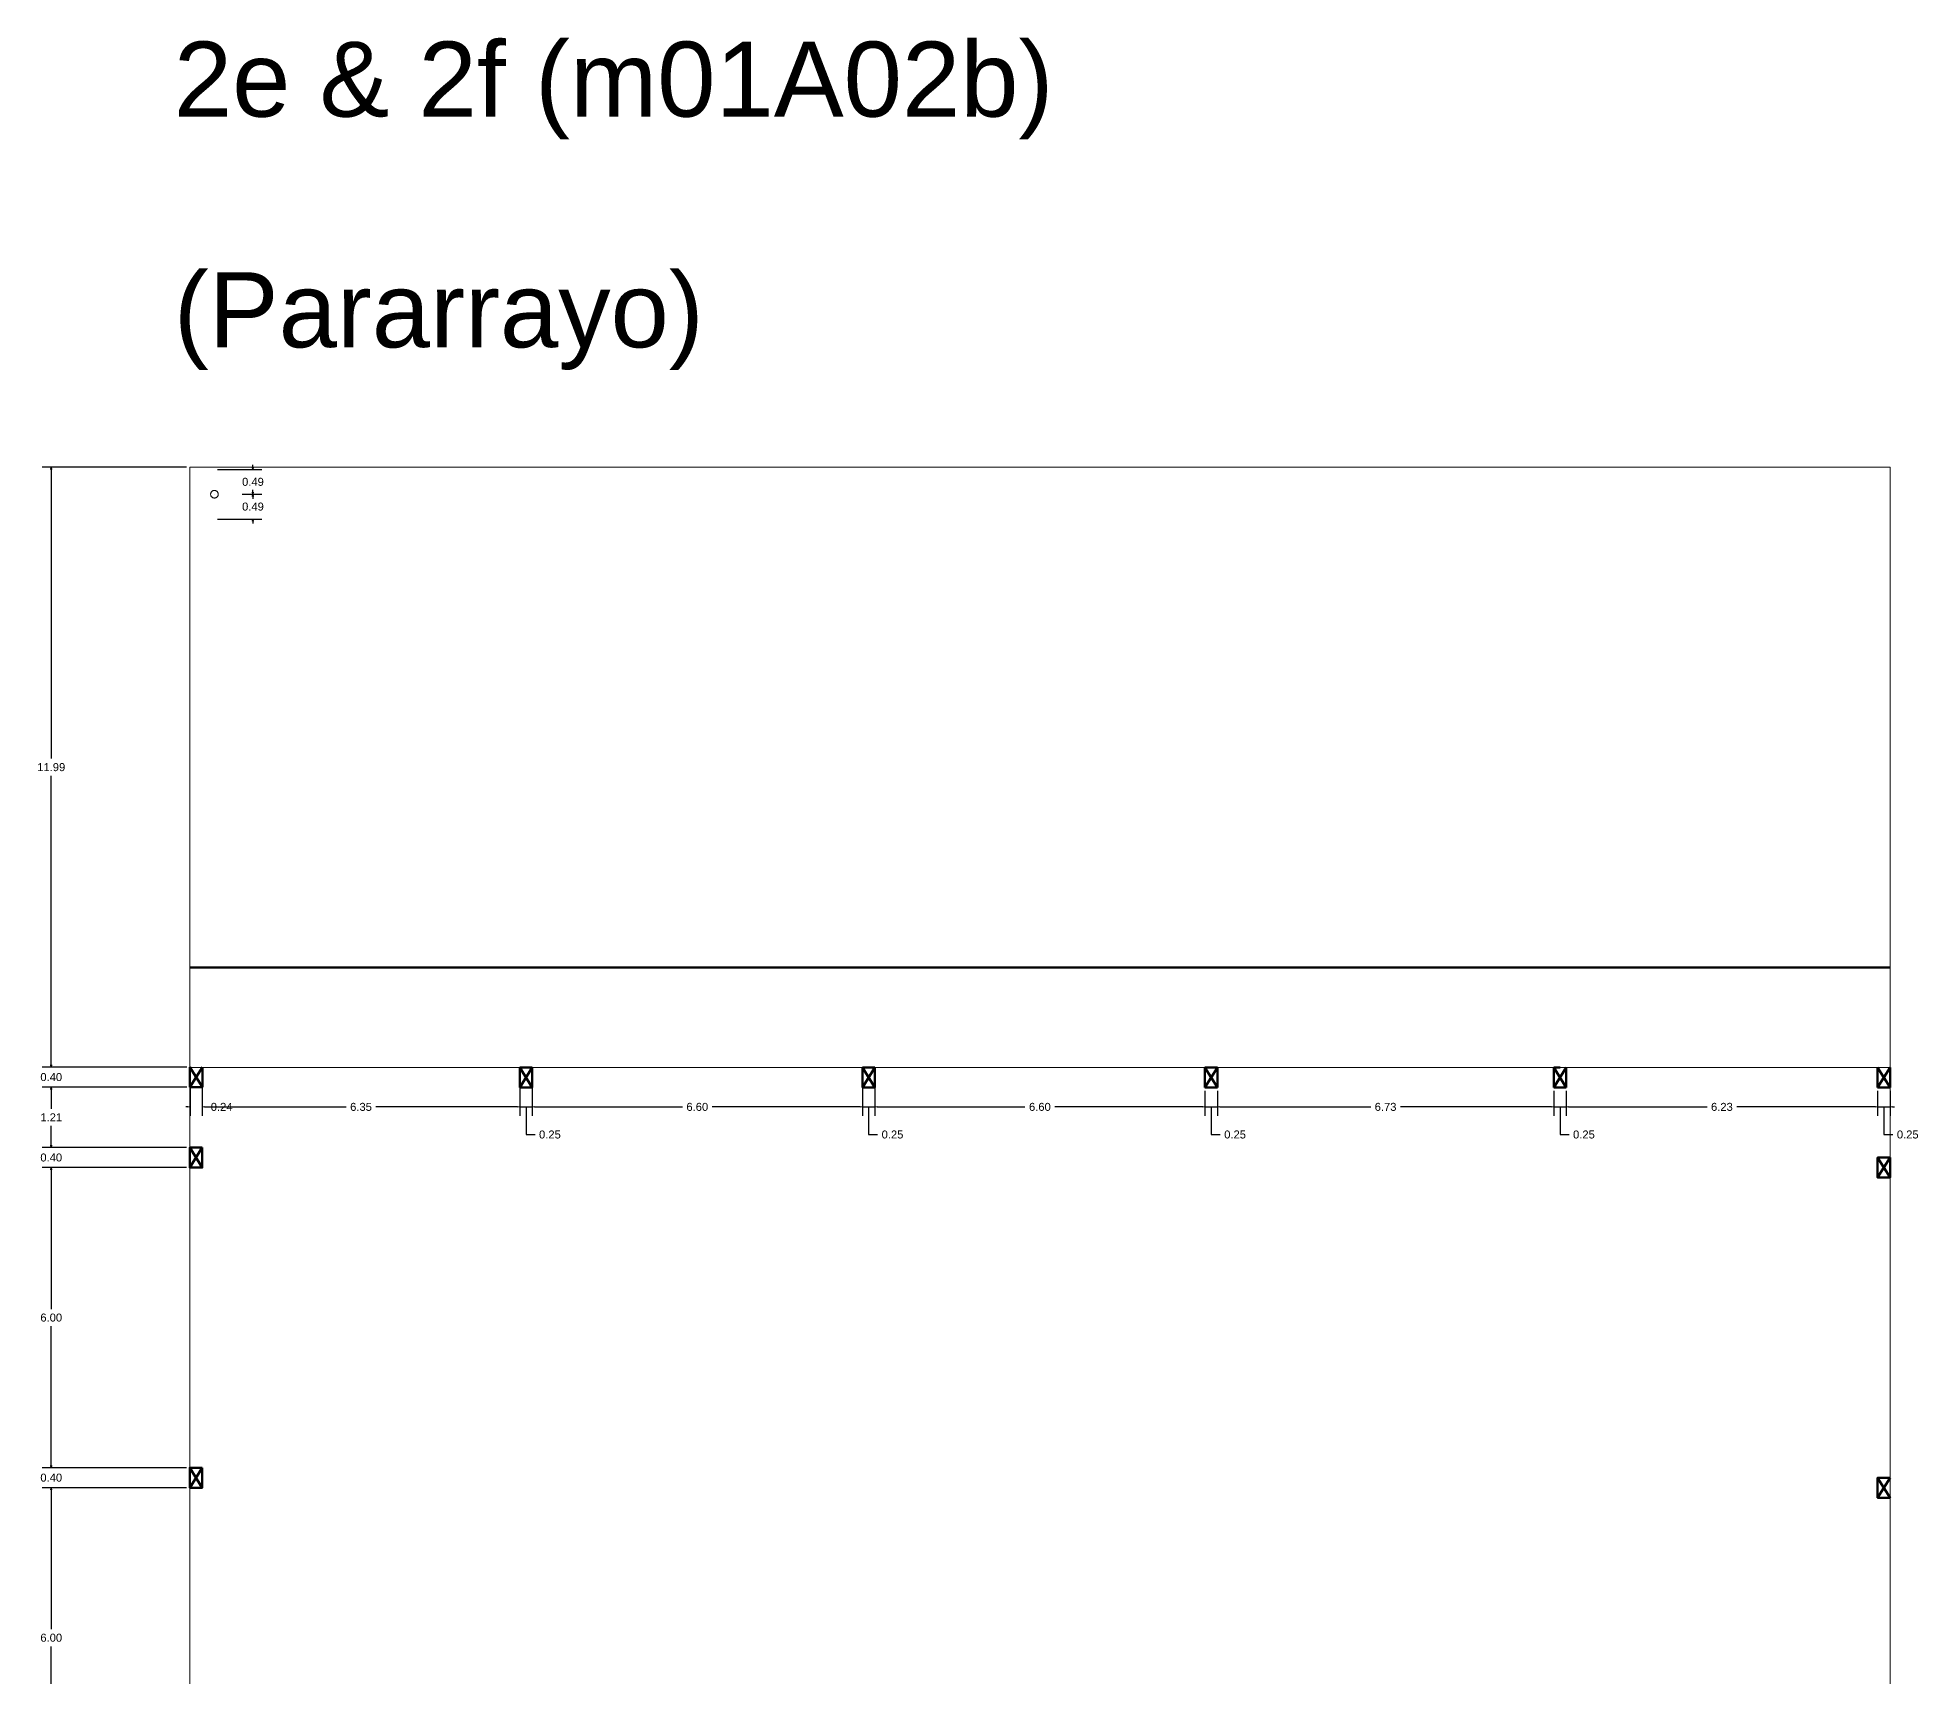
# Model space of a CAD drawing. Header units: metres. Extents: x -1 to 720, y -8 to 179.
# Drawn here: x 347.15 to 384.75, y 143.7 to 176.46 of the extents above; entities that cross this region are included whole.
import ezdxf

# ---------------------------------------------------------------- set-up
doc = ezdxf.new("R2010")
doc.units = ezdxf.units.M
doc.header["$PDMODE"] = 34
doc.linetypes.add('ACAD_ISO04W100', pattern=[30, 24, -3, 0, -3])
doc.layers.add('0-ANOTATION', color=7, linetype='Continuous')
doc.layers.add('0-Dimension', color=9, linetype='Continuous')
for name, color, linetype, lineweight in [('0-Axe', 54, 'ACAD_ISO04W100', 5), ('A-AREA', 7, 'Continuous', 5), ('A-ROOF', 226, 'Continuous', 53), ('A-WALL', 7, 'Continuous', 60), ('S-BEAM', 1, 'Continuous', 50), ('S-COLS', 1, 'Continuous', 50)]:
    doc.layers.add(name, color=color, linetype=linetype, lineweight=lineweight)
doc.styles.get("Standard").update_dxf_attribs({"font": 'arial.ttf'})
doc.dimstyles.new('DAPC Standard', dxfattribs={"dimtxt": 0.3, "dimasz": 0.18, "dimexe": 0.18, "dimexo": 0.0625, "dimgap": 0.09, "dimtad": 0, "dimtih": 1, "dimtoh": 1, "dimzin": 0, "dimdsep": 46, "dimtxsty": 'Standard', "dimblk": 'CLOSEDBLANK', "dimcen": 0.09, "dimazin": 0, "dimtfac": 1, "dimtofl": 0, "dimtmove": 0, "dimatfit": 3, "dimfxl": 1, "dimtolj": 1, "dimtzin": 0, "dimarcsym": 0})

# ---------------------------------------------------------------- blocks, each defined once
blk = doc.blocks.new('_ClosedBlank')
at = {"color": 0, "linetype": 'ByBlock', "lineweight": -2}
for p, q in [((-1, 0.17), (0, 0)), ((-1, 0.17), (-1, -0.17)), ((0, 0), (-1, -0.17))]:
    blk.add_line(p, q, dxfattribs=at)
blk = doc.blocks.new('*D244')
at = {"layer": '0-Dimension', "color": 0, "lineweight": -2, "transparency": 16777216}
for p, q in [((350.124, 147.475), (347.239, 147.475)), ((347.419, 147.43), (347.419, 144.646)), ((347.419, 141.52), (347.419, 144.303)), ((350.124, 141.475), (347.239, 141.475))]:
    blk.add_line(p, q, dxfattribs=at)
at = {"layer": 'Defpoints', "color": 0, "transparency": 16777216}
for p in [(347.419, 147.475), (350.187, 147.475), (350.187, 141.475)]:
    blk.add_point(p, dxfattribs=at)
at = {"layer": '0-Dimension', "color": 0, "lineweight": -2, "transparency": 16777216, "xscale": 0.045, "yscale": 0.045, "zscale": 0.045}
for p, rotation in [((347.419, 147.475), 90), ((347.419, 141.475), 270)]:
    blk.add_blockref('_ClosedBlank', p, dxfattribs=dict(at, rotation=rotation))
at = {"layer": '0-Dimension', "color": 0, "transparency": 16777216, "insert": (347.419, 144.475), "char_height": 0.16, "attachment_point": 5}
blk.add_mtext('\\A1;6.00', dxfattribs=at)
blk = doc.blocks.new('*D245')
at = {"layer": '0-Dimension', "color": 0, "lineweight": -2, "transparency": 16777216}
for p, q in [((350.124, 147.875), (347.239, 147.875)), ((347.419, 147.92), (347.419, 147.965)), ((350.124, 147.475), (347.239, 147.475)), ((347.419, 147.43), (347.419, 147.385))]:
    blk.add_line(p, q, dxfattribs=at)
at = {"layer": 'Defpoints', "color": 0, "transparency": 16777216}
for p in [(347.419, 147.875), (350.187, 147.875), (350.187, 147.475)]:
    blk.add_point(p, dxfattribs=at)
at = {"layer": '0-Dimension', "color": 0, "lineweight": -2, "transparency": 16777216, "xscale": 0.045, "yscale": 0.045, "zscale": 0.045}
for p, rotation in [((347.419, 147.875), 270), ((347.419, 147.475), 90)]:
    blk.add_blockref('_ClosedBlank', p, dxfattribs=dict(at, rotation=rotation))
at = {"layer": '0-Dimension', "color": 0, "transparency": 16777216, "insert": (347.419, 147.675), "char_height": 0.16, "attachment_point": 5}
blk.add_mtext('\\A1;0.40', dxfattribs=at)
blk = doc.blocks.new('*D246')
at = {"layer": '0-Dimension', "color": 0, "lineweight": -2, "transparency": 16777216}
for p, q in [((350.124, 153.875), (347.239, 153.875)), ((347.419, 153.83), (347.419, 151.046)), ((347.419, 147.92), (347.419, 150.703)), ((350.124, 147.875), (347.239, 147.875))]:
    blk.add_line(p, q, dxfattribs=at)
at = {"layer": 'Defpoints', "color": 0, "transparency": 16777216}
for p in [(347.419, 153.875), (350.187, 153.875), (350.187, 147.875)]:
    blk.add_point(p, dxfattribs=at)
at = {"layer": '0-Dimension', "color": 0, "lineweight": -2, "transparency": 16777216, "xscale": 0.045, "yscale": 0.045, "zscale": 0.045}
for p, rotation in [((347.419, 153.875), 90), ((347.419, 147.875), 270)]:
    blk.add_blockref('_ClosedBlank', p, dxfattribs=dict(at, rotation=rotation))
at = {"layer": '0-Dimension', "color": 0, "transparency": 16777216, "insert": (347.419, 150.875), "char_height": 0.16, "attachment_point": 5}
blk.add_mtext('\\A1;6.00', dxfattribs=at)
blk = doc.blocks.new('*D247')
at = {"layer": '0-Dimension', "color": 0, "lineweight": -2, "transparency": 16777216}
for p, q in [((350.124, 154.275), (347.239, 154.275)), ((347.419, 154.32), (347.419, 154.365)), ((350.124, 153.875), (347.239, 153.875)), ((347.419, 153.83), (347.419, 153.785))]:
    blk.add_line(p, q, dxfattribs=at)
at = {"layer": 'Defpoints', "color": 0, "transparency": 16777216}
for p in [(347.419, 154.275), (350.187, 154.275), (350.187, 153.875)]:
    blk.add_point(p, dxfattribs=at)
at = {"layer": '0-Dimension', "color": 0, "lineweight": -2, "transparency": 16777216, "xscale": 0.045, "yscale": 0.045, "zscale": 0.045}
for p, rotation in [((347.419, 154.275), 270), ((347.419, 153.875), 90)]:
    blk.add_blockref('_ClosedBlank', p, dxfattribs=dict(at, rotation=rotation))
at = {"layer": '0-Dimension', "color": 0, "transparency": 16777216, "insert": (347.419, 154.075), "char_height": 0.16, "attachment_point": 5}
blk.add_mtext('\\A1;0.40', dxfattribs=at)
blk = doc.blocks.new('*D248')
at = {"layer": '0-Dimension', "color": 0, "lineweight": -2, "transparency": 16777216}
for p, q in [((350.131, 155.483), (347.239, 155.483)), ((347.419, 155.438), (347.419, 155.049)), ((347.419, 154.32), (347.419, 154.708)), ((350.124, 154.275), (347.239, 154.275))]:
    blk.add_line(p, q, dxfattribs=at)
at = {"layer": 'Defpoints', "color": 0, "transparency": 16777216}
for p in [(347.419, 155.483), (350.193, 155.483), (350.187, 154.275)]:
    blk.add_point(p, dxfattribs=at)
at = {"layer": '0-Dimension', "color": 0, "lineweight": -2, "transparency": 16777216, "xscale": 0.045, "yscale": 0.045, "zscale": 0.045}
for p, rotation in [((347.419, 155.483), 90), ((347.419, 154.275), 270)]:
    blk.add_blockref('_ClosedBlank', p, dxfattribs=dict(at, rotation=rotation))
at = {"layer": '0-Dimension', "color": 0, "transparency": 16777216, "insert": (347.419, 154.879), "char_height": 0.16, "attachment_point": 5}
blk.add_mtext('\\A1;1.21', dxfattribs=at)
blk = doc.blocks.new('*D249')
at = {"layer": '0-Dimension', "color": 0, "lineweight": -2, "transparency": 16777216}
for p, q in [((350.131, 155.883), (347.239, 155.883)), ((347.419, 155.928), (347.419, 155.973)), ((350.131, 155.483), (347.239, 155.483)), ((347.419, 155.438), (347.419, 155.393))]:
    blk.add_line(p, q, dxfattribs=at)
at = {"layer": 'Defpoints', "color": 0, "transparency": 16777216}
for p in [(347.419, 155.883), (350.193, 155.883), (350.193, 155.483)]:
    blk.add_point(p, dxfattribs=at)
at = {"layer": '0-Dimension', "color": 0, "lineweight": -2, "transparency": 16777216, "xscale": 0.045, "yscale": 0.045, "zscale": 0.045}
for p, rotation in [((347.419, 155.883), 270), ((347.419, 155.483), 90)]:
    blk.add_blockref('_ClosedBlank', p, dxfattribs=dict(at, rotation=rotation))
at = {"layer": '0-Dimension', "color": 0, "transparency": 16777216, "insert": (347.419, 155.683), "char_height": 0.16, "attachment_point": 5}
blk.add_mtext('\\A1;0.40', dxfattribs=at)
blk = doc.blocks.new('*D250')
at = {"layer": '0-Dimension', "color": 0, "lineweight": -2, "transparency": 16777216}
for p, q in [((350.124, 167.875), (347.239, 167.875)), ((347.419, 167.83), (347.419, 162.05)), ((347.419, 155.928), (347.419, 161.707)), ((350.131, 155.883), (347.239, 155.883))]:
    blk.add_line(p, q, dxfattribs=at)
at = {"layer": 'Defpoints', "color": 0, "transparency": 16777216}
for p in [(347.419, 167.875), (350.187, 167.875), (350.193, 155.883)]:
    blk.add_point(p, dxfattribs=at)
at = {"layer": '0-Dimension', "color": 0, "lineweight": -2, "transparency": 16777216, "xscale": 0.045, "yscale": 0.045, "zscale": 0.045}
for p, rotation in [((347.419, 167.875), 90), ((347.419, 155.883), 270)]:
    blk.add_blockref('_ClosedBlank', p, dxfattribs=dict(at, rotation=rotation))
at = {"layer": '0-Dimension', "color": 0, "transparency": 16777216, "insert": (347.419, 161.879), "char_height": 0.16, "attachment_point": 5}
blk.add_mtext('\\A1;11.99', dxfattribs=at)
blk = doc.blocks.new('*D252')
at = {"layer": '0-Dimension', "color": 0, "lineweight": -2, "transparency": 16777216}
for p, q in [((351.452, 167.38), (351.452, 167.425)), ((351.239, 167.335), (351.632, 167.335)), ((350.744, 166.84), (351.632, 166.84)), ((351.452, 166.795), (351.452, 166.75))]:
    blk.add_line(p, q, dxfattribs=at)
at = {"layer": 'Defpoints', "color": 0, "transparency": 16777216}
for p in [(351.177, 167.335), (351.452, 167.335), (350.682, 166.84)]:
    blk.add_point(p, dxfattribs=at)
at = {"layer": '0-Dimension', "color": 0, "lineweight": -2, "transparency": 16777216, "xscale": 0.045, "yscale": 0.045, "zscale": 0.045}
for p, rotation in [((351.452, 167.335), 270), ((351.452, 166.84), 90)]:
    blk.add_blockref('_ClosedBlank', p, dxfattribs=dict(at, rotation=rotation))
at = {"layer": '0-Dimension', "color": 0, "transparency": 16777216, "insert": (351.452, 167.088), "char_height": 0.16, "attachment_point": 5}
blk.add_mtext('\\A1;0.49', dxfattribs=at)
blk = doc.blocks.new('*D253')
at = {"layer": '0-Dimension', "color": 0, "lineweight": -2, "transparency": 16777216}
for p, q in [((350.744, 167.83), (351.632, 167.83)), ((351.452, 167.875), (351.452, 167.92)), ((351.239, 167.335), (351.632, 167.335)), ((351.452, 167.29), (351.452, 167.245))]:
    blk.add_line(p, q, dxfattribs=at)
at = {"layer": 'Defpoints', "color": 0, "transparency": 16777216}
for p in [(350.682, 167.83), (351.452, 167.83), (351.177, 167.335)]:
    blk.add_point(p, dxfattribs=at)
at = {"layer": '0-Dimension', "color": 0, "lineweight": -2, "transparency": 16777216, "xscale": 0.045, "yscale": 0.045, "zscale": 0.045}
for p, rotation in [((351.452, 167.83), 270), ((351.452, 167.335), 90)]:
    blk.add_blockref('_ClosedBlank', p, dxfattribs=dict(at, rotation=rotation))
at = {"layer": '0-Dimension', "color": 0, "transparency": 16777216, "insert": (351.452, 167.583), "char_height": 0.16, "attachment_point": 5}
blk.add_mtext('\\A1;0.49', dxfattribs=at)
blk = doc.blocks.new('*D254')
at = {"layer": '0-Dimension', "color": 0, "lineweight": -2, "transparency": 16777216}
for p, q in [((350.198, 155.812), (350.198, 154.907)), ((350.438, 155.812), (350.438, 154.907)), ((350.153, 155.087), (350.108, 155.087)), ((350.483, 155.087), (350.528, 155.087))]:
    blk.add_line(p, q, dxfattribs=at)
at = {"layer": 'Defpoints', "color": 0, "transparency": 16777216}
for p in [(350.198, 155.875), (350.438, 155.875), (350.438, 155.087)]:
    blk.add_point(p, dxfattribs=at)
at = {"layer": '0-Dimension', "color": 0, "lineweight": -2, "transparency": 16777216, "xscale": 0.045, "yscale": 0.045, "zscale": 0.045}
blk.add_blockref('_ClosedBlank', (350.198, 155.087), dxfattribs=at)
at = {"layer": '0-Dimension', "color": 0, "lineweight": -2, "transparency": 16777216, "xscale": 0.045, "yscale": 0.045, "zscale": 0.045, "rotation": 180}
blk.add_blockref('_ClosedBlank', (350.438, 155.087), dxfattribs=at)
at = {"layer": '0-Dimension', "color": 0, "transparency": 16777216, "insert": (350.826, 155.087), "char_height": 0.16, "attachment_point": 5}
blk.add_mtext('\\A1;0.24', dxfattribs=at)
blk = doc.blocks.new('*D255')
at = {"layer": '0-Dimension', "color": 0, "lineweight": -2, "transparency": 16777216}
for p, q in [((350.438, 155.812), (350.438, 154.907)), ((356.787, 155.812), (356.787, 154.907)), ((350.483, 155.087), (353.314, 155.087)), ((356.742, 155.087), (353.911, 155.087))]:
    blk.add_line(p, q, dxfattribs=at)
at = {"layer": 'Defpoints', "color": 0, "transparency": 16777216}
for p in [(350.438, 155.875), (356.787, 155.875), (356.787, 155.087)]:
    blk.add_point(p, dxfattribs=at)
at = {"layer": '0-Dimension', "color": 0, "lineweight": -2, "transparency": 16777216, "xscale": 0.045, "yscale": 0.045, "zscale": 0.045, "rotation": 180}
blk.add_blockref('_ClosedBlank', (350.438, 155.087), dxfattribs=at)
at = {"layer": '0-Dimension', "color": 0, "lineweight": -2, "transparency": 16777216, "xscale": 0.045, "yscale": 0.045, "zscale": 0.045}
blk.add_blockref('_ClosedBlank', (356.787, 155.087), dxfattribs=at)
at = {"layer": '0-Dimension', "color": 0, "transparency": 16777216, "insert": (353.613, 155.087), "char_height": 0.16, "attachment_point": 5}
blk.add_mtext('\\A1;6.35', dxfattribs=at)
blk = doc.blocks.new('*D256')
at = {"layer": '0-Dimension', "color": 0, "lineweight": -2, "transparency": 16777216}
for p, q in [((356.787, 155.812), (356.787, 154.907)), ((357.037, 155.812), (357.037, 154.907)), ((356.742, 155.087), (356.697, 155.087)), ((356.787, 155.087), (357.037, 155.087)), ((356.912, 155.087), (356.912, 154.535)), ((357.082, 155.087), (357.127, 155.087)), ((356.912, 154.535), (357.092, 154.535))]:
    blk.add_line(p, q, dxfattribs=at)
at = {"layer": 'Defpoints', "color": 0, "transparency": 16777216}
for p in [(356.787, 155.875), (357.037, 155.875), (357.037, 155.087)]:
    blk.add_point(p, dxfattribs=at)
at = {"layer": '0-Dimension', "color": 0, "lineweight": -2, "transparency": 16777216, "xscale": 0.045, "yscale": 0.045, "zscale": 0.045}
blk.add_blockref('_ClosedBlank', (356.787, 155.087), dxfattribs=at)
at = {"layer": '0-Dimension', "color": 0, "lineweight": -2, "transparency": 16777216, "xscale": 0.045, "yscale": 0.045, "zscale": 0.045, "rotation": 180}
blk.add_blockref('_ClosedBlank', (357.037, 155.087), dxfattribs=at)
at = {"layer": '0-Dimension', "color": 0, "transparency": 16777216, "insert": (357.39, 154.535), "char_height": 0.16, "attachment_point": 5}
blk.add_mtext('\\A1;0.25', dxfattribs=at)
blk = doc.blocks.new('*D257')
at = {"layer": '0-Dimension', "color": 0, "lineweight": -2, "transparency": 16777216}
for p, q in [((357.037, 155.812), (357.037, 154.907)), ((363.637, 155.812), (363.637, 154.907)), ((357.082, 155.087), (360.039, 155.087)), ((363.592, 155.087), (360.635, 155.087))]:
    blk.add_line(p, q, dxfattribs=at)
at = {"layer": 'Defpoints', "color": 0, "transparency": 16777216}
for p in [(357.037, 155.875), (363.637, 155.875), (363.637, 155.087)]:
    blk.add_point(p, dxfattribs=at)
at = {"layer": '0-Dimension', "color": 0, "lineweight": -2, "transparency": 16777216, "xscale": 0.045, "yscale": 0.045, "zscale": 0.045, "rotation": 180}
blk.add_blockref('_ClosedBlank', (357.037, 155.087), dxfattribs=at)
at = {"layer": '0-Dimension', "color": 0, "lineweight": -2, "transparency": 16777216, "xscale": 0.045, "yscale": 0.045, "zscale": 0.045}
blk.add_blockref('_ClosedBlank', (363.637, 155.087), dxfattribs=at)
at = {"layer": '0-Dimension', "color": 0, "transparency": 16777216, "insert": (360.337, 155.087), "char_height": 0.16, "attachment_point": 5}
blk.add_mtext('\\A1;6.60', dxfattribs=at)
blk = doc.blocks.new('*D258')
at = {"layer": '0-Dimension', "color": 0, "lineweight": -2, "transparency": 16777216}
for p, q in [((363.637, 155.812), (363.637, 154.907)), ((363.887, 155.812), (363.887, 154.907)), ((363.592, 155.087), (363.547, 155.087)), ((363.637, 155.087), (363.887, 155.087)), ((363.762, 155.087), (363.762, 154.535)), ((363.932, 155.087), (363.977, 155.087)), ((363.762, 154.535), (363.942, 154.535))]:
    blk.add_line(p, q, dxfattribs=at)
at = {"layer": 'Defpoints', "color": 0, "transparency": 16777216}
for p in [(363.637, 155.875), (363.887, 155.875), (363.887, 155.087)]:
    blk.add_point(p, dxfattribs=at)
at = {"layer": '0-Dimension', "color": 0, "lineweight": -2, "transparency": 16777216, "xscale": 0.045, "yscale": 0.045, "zscale": 0.045}
blk.add_blockref('_ClosedBlank', (363.637, 155.087), dxfattribs=at)
at = {"layer": '0-Dimension', "color": 0, "lineweight": -2, "transparency": 16777216, "xscale": 0.045, "yscale": 0.045, "zscale": 0.045, "rotation": 180}
blk.add_blockref('_ClosedBlank', (363.887, 155.087), dxfattribs=at)
at = {"layer": '0-Dimension', "color": 0, "transparency": 16777216, "insert": (364.24, 154.535), "char_height": 0.16, "attachment_point": 5}
blk.add_mtext('\\A1;0.25', dxfattribs=at)
blk = doc.blocks.new('*D259')
at = {"layer": '0-Dimension', "color": 0, "lineweight": -2, "transparency": 16777216}
for p, q in [((363.887, 155.812), (363.887, 154.907)), ((370.487, 155.412), (370.487, 154.907)), ((363.932, 155.087), (366.889, 155.087)), ((370.442, 155.087), (367.485, 155.087))]:
    blk.add_line(p, q, dxfattribs=at)
at = {"layer": 'Defpoints', "color": 0, "transparency": 16777216}
for p in [(363.887, 155.875), (370.487, 155.475), (370.487, 155.087)]:
    blk.add_point(p, dxfattribs=at)
at = {"layer": '0-Dimension', "color": 0, "lineweight": -2, "transparency": 16777216, "xscale": 0.045, "yscale": 0.045, "zscale": 0.045, "rotation": 180}
blk.add_blockref('_ClosedBlank', (363.887, 155.087), dxfattribs=at)
at = {"layer": '0-Dimension', "color": 0, "lineweight": -2, "transparency": 16777216, "xscale": 0.045, "yscale": 0.045, "zscale": 0.045}
blk.add_blockref('_ClosedBlank', (370.487, 155.087), dxfattribs=at)
at = {"layer": '0-Dimension', "color": 0, "transparency": 16777216, "insert": (367.187, 155.087), "char_height": 0.16, "attachment_point": 5}
blk.add_mtext('\\A1;6.60', dxfattribs=at)
blk = doc.blocks.new('*D260')
at = {"layer": '0-Dimension', "color": 0, "lineweight": -2, "transparency": 16777216}
for p, q in [((370.487, 155.412), (370.487, 154.907)), ((370.737, 155.412), (370.737, 154.907)), ((370.442, 155.087), (370.397, 155.087)), ((370.487, 155.087), (370.737, 155.087)), ((370.612, 155.087), (370.612, 154.535)), ((370.782, 155.087), (370.827, 155.087)), ((370.612, 154.535), (370.792, 154.535))]:
    blk.add_line(p, q, dxfattribs=at)
at = {"layer": 'Defpoints', "color": 0, "transparency": 16777216}
for p in [(370.487, 155.475), (370.737, 155.475), (370.737, 155.087)]:
    blk.add_point(p, dxfattribs=at)
at = {"layer": '0-Dimension', "color": 0, "lineweight": -2, "transparency": 16777216, "xscale": 0.045, "yscale": 0.045, "zscale": 0.045}
blk.add_blockref('_ClosedBlank', (370.487, 155.087), dxfattribs=at)
at = {"layer": '0-Dimension', "color": 0, "lineweight": -2, "transparency": 16777216, "xscale": 0.045, "yscale": 0.045, "zscale": 0.045, "rotation": 180}
blk.add_blockref('_ClosedBlank', (370.737, 155.087), dxfattribs=at)
at = {"layer": '0-Dimension', "color": 0, "transparency": 16777216, "insert": (371.09, 154.535), "char_height": 0.16, "attachment_point": 5}
blk.add_mtext('\\A1;0.25', dxfattribs=at)
blk = doc.blocks.new('*D261')
at = {"layer": '0-Dimension', "color": 0, "lineweight": -2, "transparency": 16777216}
for p, q in [((370.737, 155.412), (370.737, 154.907)), ((377.462, 155.412), (377.462, 154.907)), ((370.782, 155.087), (373.801, 155.087)), ((377.417, 155.087), (374.398, 155.087))]:
    blk.add_line(p, q, dxfattribs=at)
at = {"layer": 'Defpoints', "color": 0, "transparency": 16777216}
for p in [(370.737, 155.475), (377.462, 155.475), (377.462, 155.087)]:
    blk.add_point(p, dxfattribs=at)
at = {"layer": '0-Dimension', "color": 0, "lineweight": -2, "transparency": 16777216, "xscale": 0.045, "yscale": 0.045, "zscale": 0.045, "rotation": 180}
blk.add_blockref('_ClosedBlank', (370.737, 155.087), dxfattribs=at)
at = {"layer": '0-Dimension', "color": 0, "lineweight": -2, "transparency": 16777216, "xscale": 0.045, "yscale": 0.045, "zscale": 0.045}
blk.add_blockref('_ClosedBlank', (377.462, 155.087), dxfattribs=at)
at = {"layer": '0-Dimension', "color": 0, "transparency": 16777216, "insert": (374.099, 155.087), "char_height": 0.16, "attachment_point": 5}
blk.add_mtext('\\A1;6.73', dxfattribs=at)
blk = doc.blocks.new('*D262')
at = {"layer": '0-Dimension', "color": 0, "lineweight": -2, "transparency": 16777216}
for p, q in [((377.462, 155.412), (377.462, 154.907)), ((377.712, 155.412), (377.712, 154.907)), ((377.417, 155.087), (377.372, 155.087)), ((377.462, 155.087), (377.712, 155.087)), ((377.587, 155.087), (377.587, 154.535)), ((377.757, 155.087), (377.802, 155.087)), ((377.587, 154.535), (377.767, 154.535))]:
    blk.add_line(p, q, dxfattribs=at)
at = {"layer": 'Defpoints', "color": 0, "transparency": 16777216}
for p in [(377.462, 155.475), (377.712, 155.475), (377.712, 155.087)]:
    blk.add_point(p, dxfattribs=at)
at = {"layer": '0-Dimension', "color": 0, "lineweight": -2, "transparency": 16777216, "xscale": 0.045, "yscale": 0.045, "zscale": 0.045}
blk.add_blockref('_ClosedBlank', (377.462, 155.087), dxfattribs=at)
at = {"layer": '0-Dimension', "color": 0, "lineweight": -2, "transparency": 16777216, "xscale": 0.045, "yscale": 0.045, "zscale": 0.045, "rotation": 180}
blk.add_blockref('_ClosedBlank', (377.712, 155.087), dxfattribs=at)
at = {"layer": '0-Dimension', "color": 0, "transparency": 16777216, "insert": (378.065, 154.535), "char_height": 0.16, "attachment_point": 5}
blk.add_mtext('\\A1;0.25', dxfattribs=at)
blk = doc.blocks.new('*D263')
at = {"layer": '0-Dimension', "color": 0, "lineweight": -2, "transparency": 16777216}
for p, q in [((377.712, 155.412), (377.712, 154.907)), ((383.937, 155.412), (383.937, 154.907)), ((377.757, 155.087), (380.526, 155.087)), ((383.892, 155.087), (381.123, 155.087))]:
    blk.add_line(p, q, dxfattribs=at)
at = {"layer": 'Defpoints', "color": 0, "transparency": 16777216}
for p in [(377.712, 155.475), (383.937, 155.475), (383.937, 155.087)]:
    blk.add_point(p, dxfattribs=at)
at = {"layer": '0-Dimension', "color": 0, "lineweight": -2, "transparency": 16777216, "xscale": 0.045, "yscale": 0.045, "zscale": 0.045, "rotation": 180}
blk.add_blockref('_ClosedBlank', (377.712, 155.087), dxfattribs=at)
at = {"layer": '0-Dimension', "color": 0, "lineweight": -2, "transparency": 16777216, "xscale": 0.045, "yscale": 0.045, "zscale": 0.045}
blk.add_blockref('_ClosedBlank', (383.937, 155.087), dxfattribs=at)
at = {"layer": '0-Dimension', "color": 0, "transparency": 16777216, "insert": (380.824, 155.087), "char_height": 0.16, "attachment_point": 5}
blk.add_mtext('\\A1;6.23', dxfattribs=at)
blk = doc.blocks.new('*D264')
at = {"layer": '0-Dimension', "color": 0, "lineweight": -2, "transparency": 16777216}
for p, q in [((383.937, 155.412), (383.937, 154.907)), ((384.187, 155.412), (384.187, 154.907)), ((383.892, 155.087), (383.847, 155.087)), ((383.937, 155.087), (384.187, 155.087)), ((384.062, 155.087), (384.062, 154.535)), ((384.232, 155.087), (384.277, 155.087)), ((384.062, 154.535), (384.242, 154.535))]:
    blk.add_line(p, q, dxfattribs=at)
at = {"layer": 'Defpoints', "color": 0, "transparency": 16777216}
for p in [(383.937, 155.475), (384.187, 155.475), (384.187, 155.087)]:
    blk.add_point(p, dxfattribs=at)
at = {"layer": '0-Dimension', "color": 0, "lineweight": -2, "transparency": 16777216, "xscale": 0.045, "yscale": 0.045, "zscale": 0.045}
blk.add_blockref('_ClosedBlank', (383.937, 155.087), dxfattribs=at)
at = {"layer": '0-Dimension', "color": 0, "lineweight": -2, "transparency": 16777216, "xscale": 0.045, "yscale": 0.045, "zscale": 0.045, "rotation": 180}
blk.add_blockref('_ClosedBlank', (384.187, 155.087), dxfattribs=at)
at = {"layer": '0-Dimension', "color": 0, "transparency": 16777216, "insert": (384.54, 154.535), "char_height": 0.16, "attachment_point": 5}
blk.add_mtext('\\A1;0.25', dxfattribs=at)

msp = doc.modelspace()

# ---------------------------------------------------------------- linework, layer by layer
at = {"layer": '0-Axe'}
msp.add_line((350.682, 167.335), (350.682, 167.335, 15.5), dxfattribs=at)
msp.add_circle((350.682, 167.335), 0.0762, dxfattribs=at)
at = {"layer": 'A-AREA'}
for p, q in [((384.187, 167.875), (350.187, 167.875)), ((350.187, 167.875), (350.187, 155.875)), ((350.187, 119.875), (350.187, 167.875)), ((384.187, 113.875), (384.187, 167.875)), ((384.187, 167.875), (384.187, 155.875)), ((384.187, 155.875), (350.187, 155.875))]:
    msp.add_line(p, q, dxfattribs=at)
at = {"layer": 'A-ROOF'}
for p, q in [((350.787, 157.875), (350.187, 157.875)), ((384.187, 157.875), (350.787, 157.875)), ((384.187, 157.875), (383.787, 157.875))]:
    msp.add_line(p, q, dxfattribs=at)
at = {"layer": 'S-BEAM'}
msp.add_line((350.187, 157.875), (350.187, 157.875), dxfattribs=at)
at = {"layer": 'S-COLS'}
for p, q in [((350.443, 155.883), (350.193, 155.483)), ((350.193, 155.883), (350.443, 155.483)), ((350.193, 155.883), (350.193, 155.483)), ((350.443, 155.483), (350.443, 155.883)), ((357.037, 155.875), (356.787, 155.875)), ((357.037, 155.875), (356.787, 155.475)), ((356.787, 155.875), (357.037, 155.475)), ((356.787, 155.875), (356.787, 155.475)), ((357.037, 155.475), (357.037, 155.875)), ((363.887, 155.875), (363.637, 155.875)), ((363.887, 155.875), (363.637, 155.475)), ((363.637, 155.875), (363.887, 155.475)), ((363.637, 155.875), (363.637, 155.475)), ((363.887, 155.475), (363.887, 155.875)), ((370.737, 155.875), (370.487, 155.875)), ((370.737, 155.875), (370.487, 155.475)), ((370.487, 155.875), (370.737, 155.475)), ((370.487, 155.875), (370.487, 155.475)), ((370.737, 155.475), (370.737, 155.875)), ((377.587, 155.875), (377.462, 155.875)), ((377.712, 155.875), (377.462, 155.475)), ((377.462, 155.875), (377.712, 155.475)), ((377.462, 155.875), (377.462, 155.475)), ((377.712, 155.475), (377.712, 155.875)), ((384.187, 155.875), (383.937, 155.475)), ((383.937, 155.875), (384.187, 155.475)), ((383.937, 155.875), (383.937, 155.475)), ((384.187, 155.475), (384.187, 155.875)), ((350.193, 155.483), (350.443, 155.483)), ((356.787, 155.475), (357.037, 155.475)), ((363.637, 155.475), (363.887, 155.475)), ((370.487, 155.475), (370.737, 155.475)), ((377.462, 155.475), (377.587, 155.475)), ((377.462, 155.475), (377.712, 155.475)), ((383.937, 155.475), (384.187, 155.475)), ((350.437, 154.275), (350.187, 154.275)), ((350.437, 154.275), (350.187, 154.275)), ((350.437, 153.875), (350.437, 154.275)), ((384.187, 154.075), (383.937, 154.075)), ((384.187, 154.075), (383.937, 154.075)), ((384.187, 153.675), (384.187, 154.075)), ((350.187, 147.875), (350.437, 147.875)), ((350.437, 147.875), (350.437, 147.475)), ((383.937, 147.675), (384.187, 147.675))]:
    msp.add_line(p, q, dxfattribs=at)
for points in [[(350.437, 153.875), (350.187, 153.875), (350.187, 154.275), (350.437, 153.875), (350.187, 153.875), (350.437, 154.275)], [(384.187, 153.675), (383.937, 153.675), (383.937, 154.075), (384.187, 153.675), (383.937, 153.675), (384.187, 154.075)], [(350.437, 147.475), (350.187, 147.475), (350.187, 147.875), (350.437, 147.475), (350.187, 147.475), (350.437, 147.875)], [(384.187, 147.275), (383.937, 147.275), (383.937, 147.675), (384.187, 147.275), (383.937, 147.275), (384.187, 147.675)]]:
    msp.add_lwpolyline(points, dxfattribs=at)

# ---------------------------------------------------------------- texts
at = {"layer": '0-ANOTATION', "insert": (349.871, 171.772), "char_height": 1.5, "attachment_point": 1}
msp.add_mtext_dynamic_manual_height_columns('(Pararrayo)', width=18.73064, gutter_width=7.5, heights=[0], dxfattribs=at)
at = {"layer": 'A-WALL', "insert": (349.871, 176.384), "char_height": 1.5, "attachment_point": 1}
msp.add_mtext_dynamic_manual_height_columns('2e & 2f (m01A02b)', width=19.81635, gutter_width=7.5, heights=[0], dxfattribs=at)

# ---------------------------------------------------------------- dimensions: what is measured, and where the dimension line sits
at = {"layer": '0-Dimension'}
for base, p1, p2, override, picture, middle in [((347.419, 167.875), (350.193, 155.883), (350.187, 167.875), {"dimtxt": 0.16, "dimasz": 0.045, "dimtmove": 1}, '*D250', (347.419, 161.879)), ((351.452, 167.8301), (351.1769, 167.3352), (350.682, 167.8301), {"dimtxt": 0.16, "dimasz": 0.045, "dimtmove": 1}, '*D253', (351.452, 167.5827)), ((351.45204, 167.33517), (350.68197, 166.8402), (351.17694, 167.33517), {"dimtxt": 0.16, "dimasz": 0.045}, '*D252', (351.45204, 167.08768)), ((347.419, 155.883), (350.193, 155.483), (350.193, 155.883), {"dimtxt": 0.16, "dimasz": 0.045, "dimtmove": 1}, '*D249', (347.419, 155.683)), ((347.419, 155.483), (350.187, 154.275), (350.193, 155.483), {"dimtxt": 0.16, "dimasz": 0.045, "dimtmove": 1}, '*D248', (347.419, 154.879)), ((347.419, 154.275), (350.187, 153.875), (350.187, 154.275), {"dimtxt": 0.16, "dimasz": 0.045, "dimtmove": 1}, '*D247', (347.419, 154.075)), ((347.419, 153.875), (350.187, 147.875), (350.187, 153.875), {"dimtxt": 0.16, "dimasz": 0.045, "dimtmove": 1}, '*D246', (347.419, 150.875)), ((347.419, 147.875), (350.187, 147.475), (350.187, 147.875), {"dimtxt": 0.16, "dimasz": 0.045, "dimtmove": 1}, '*D245', (347.419, 147.675)), ((347.419, 147.475), (350.187, 141.475), (350.187, 147.475), {"dimtxt": 0.16, "dimasz": 0.045, "dimtmove": 1}, '*D244', (347.419, 144.475))]:
    dim = msp.add_linear_dim(base=base, p1=p1, p2=p2, angle=90, dimstyle='DAPC Standard', override=override, dxfattribs=at)
    dim.commit()
    dim.dimension.update_dxf_attribs({"geometry": picture, "text_midpoint": middle})
for base, p1, p2, override, picture, middle in [((350.438, 155.087), (350.198, 155.875), (350.438, 155.875), {"dimtxt": 0.16, "dimasz": 0.045}, '*D254', (350.826, 155.087)), ((356.787, 155.087), (350.438, 155.875), (356.787, 155.875), {"dimtxt": 0.16, "dimasz": 0.045, "dimtmove": 1}, '*D255', (353.613, 155.087)), ((357.037, 155.087), (356.787, 155.875), (357.037, 155.875), {"dimtxt": 0.16, "dimasz": 0.045, "dimtmove": 1}, '*D256', (357.182, 154.535)), ((363.637, 155.087), (357.037, 155.875), (363.637, 155.875), {"dimtxt": 0.16, "dimasz": 0.045, "dimtmove": 1}, '*D257', (360.337, 155.087)), ((363.887, 155.087), (363.637, 155.875), (363.887, 155.875), {"dimtxt": 0.16, "dimasz": 0.045, "dimtmove": 1}, '*D258', (364.032, 154.535)), ((370.487, 155.087), (363.887, 155.875), (370.487, 155.475), {"dimtxt": 0.16, "dimasz": 0.045, "dimtmove": 1}, '*D259', (367.187, 155.087)), ((370.737, 155.087), (370.487, 155.475), (370.737, 155.475), {"dimtxt": 0.16, "dimasz": 0.045, "dimtmove": 1}, '*D260', (370.882, 154.535)), ((377.461990369, 155.087231671), (370.736990369, 155.474514823), (377.461990369, 155.474514823), {"dimtxt": 0.16, "dimasz": 0.045, "dimtmove": 1}, '*D261', (374.099490369, 155.087231671)), ((377.712, 155.087), (377.462, 155.475), (377.712, 155.475), {"dimtxt": 0.16, "dimasz": 0.045, "dimtmove": 1}, '*D262', (377.857, 154.535)), ((383.936990369, 155.087231671), (377.711990369, 155.474514823), (383.936990369, 155.474514823), {"dimtxt": 0.16, "dimasz": 0.045, "dimtmove": 1}, '*D263', (380.824490369, 155.087231671)), ((384.187, 155.087), (383.937, 155.475), (384.187, 155.475), {"dimtxt": 0.16, "dimasz": 0.045, "dimtmove": 1}, '*D264', (384.332, 154.535))]:
    dim = msp.add_linear_dim(base=base, p1=p1, p2=p2, dimstyle='DAPC Standard', override=override, dxfattribs=at)
    dim.commit()
    dim.dimension.update_dxf_attribs({"geometry": picture, "text_midpoint": middle})

doc.saveas('drawing.dxf')
